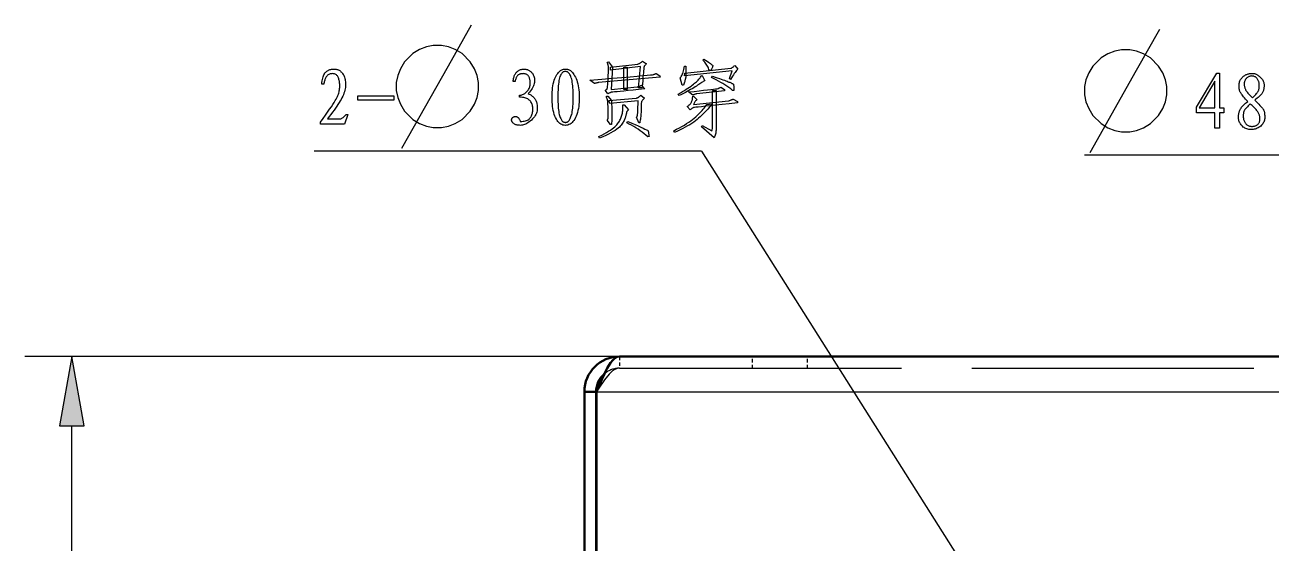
# Model space of a CAD drawing. Extents: x 0 to 420, y 0 to 297.
# Drawn here: x 72.5 to 125.6, y 117.1 to 139.2 of the extents above; entities that cross this region are included whole.
import ezdxf

# ---------------------------------------------------------------- set-up
doc = ezdxf.new("R2010")
doc.units = 0
doc.linetypes.add('DASHED', pattern=[15, 12, -3])

msp = doc.modelspace()

# ---------------------------------------------------------------- linework, layer by layer
at = {"color": 5, "lineweight": 25, "ltscale": 0.4125}
msp.add_line((101.341, 133.81), (84.841, 133.81), dxfattribs=at)
at = {"color": 5, "lineweight": 25}
for p, q in [((101.341, 133.81), (113.678, 114.282)), ((137.694, 133.629), (117.648, 133.629)), ((97.849, 125.055), (72.529, 125.055)), ((74.529, 97.51), (74.529, 122.101))]:
    msp.add_line(p, q, dxfattribs=at)
at = {"color": 7, "linetype": 'DASHED', "lineweight": 25, "ltscale": 0.0125}
for p, q in [((97.849, 125.055), (97.849, 124.555)), ((97.849, 125.055), (97.849, 124.555)), ((103.515, 124.555), (103.515, 125.055)), ((103.515, 124.555), (103.515, 125.055)), ((105.849, 124.555), (105.849, 125.055)), ((105.849, 124.555), (105.849, 125.055)), ((96.349, 123.555), (96.849, 123.555))]:
    msp.add_line(p, q, dxfattribs=at)
at = {"color": 7, "lineweight": 50}
for p, q in [((97.849, 125.055), (188.182, 125.055)), ((96.349, 123.555), (96.349, 94.555)), ((96.849, 123.555), (96.849, 94.555)), ((96.872, 123.555), (96.872, 94.555))]:
    msp.add_line(p, q, dxfattribs=at)
at = {"color": 7, "linetype": 'DASHED', "lineweight": 25}
for p, q in [((97.849, 124.555), (188.182, 124.555)), ((96.872, 123.555), (189.159, 123.555)), ((96.872, 123.555), (189.159, 123.555)), ((96.872, 123.555), (189.159, 123.555))]:
    msp.add_line(p, q, dxfattribs=at)
at = {"color": 7, "lineweight": 50, "ltscale": 0.0125}
msp.add_line((96.349, 123.555), (96.849, 123.555), dxfattribs=at)
at = {"color": 7, "lineweight": 25}
msp.add_line((96.872, 123.555), (189.159, 123.555), dxfattribs=at)
at = {"color": 5, "lineweight": 25}
for points in [[(88.575, 133.935), (90.558, 137.435), (91.55, 139.185)], [(117.881, 133.754), (119.865, 137.254), (120.856, 139.004)]]:
    msp.add_lwpolyline(points, dxfattribs=at)
for points in [[(90.266, 138.31), (89.916, 138.31), (89.625, 138.251), (89.333, 138.135), (89.041, 137.96), (88.691, 137.61), (88.516, 137.318), (88.4, 137.026), (88.341, 136.735), (88.341, 136.385), (88.4, 136.093), (88.516, 135.801), (88.691, 135.51), (89.041, 135.16), (89.333, 134.985), (89.625, 134.868), (89.916, 134.81), (90.266, 134.81), (90.558, 134.868), (90.85, 134.985), (91.141, 135.16), (91.491, 135.51), (91.666, 135.801), (91.783, 136.093), (91.841, 136.385), (91.841, 136.735), (91.783, 137.026), (91.666, 137.318), (91.491, 137.61), (91.141, 137.96), (90.85, 138.135), (90.558, 138.251)], [(119.573, 138.129), (119.223, 138.129), (118.931, 138.071), (118.639, 137.954), (118.348, 137.779), (117.998, 137.429), (117.823, 137.137), (117.706, 136.846), (117.648, 136.554), (117.648, 136.204), (117.706, 135.912), (117.823, 135.621), (117.998, 135.329), (118.348, 134.979), (118.639, 134.804), (118.931, 134.687), (119.223, 134.629), (119.573, 134.629), (119.865, 134.687), (120.156, 134.804), (120.448, 134.979), (120.798, 135.329), (120.973, 135.621), (121.09, 135.912), (121.148, 136.204), (121.148, 136.554), (121.09, 136.846), (120.973, 137.137), (120.798, 137.429), (120.448, 137.779), (120.156, 137.954), (119.865, 138.071)], [(97.36, 136.902), (97.364, 136.983), (97.367, 137.056), (97.37, 137.122), (97.373, 137.18), (97.375, 137.231), (97.377, 137.275), (97.378, 137.311), (97.379, 137.339), (97.38, 137.36), (97.38, 137.373), (97.38, 137.384), (97.378, 137.398), (97.375, 137.414), (97.372, 137.432), (97.367, 137.454), (97.361, 137.477), (97.354, 137.504), (97.345, 137.533), (97.336, 137.565), (97.326, 137.599), (97.38, 137.612), (97.544, 137.38), (97.49, 136.437), (98.597, 136.546), (98.611, 136.547), (98.626, 136.549), (98.642, 136.552), (98.658, 136.557), (98.676, 136.563), (98.694, 136.571), (98.713, 136.58), (98.733, 136.59), (98.753, 136.601), (98.775, 136.614), (98.925, 136.464), (98.66, 136.435), (98.422, 136.41), (98.211, 136.387), (98.027, 136.368), (97.871, 136.351), (97.742, 136.338), (97.639, 136.327), (97.565, 136.32), (97.517, 136.315), (97.497, 136.314), (97.489, 136.313), (97.48, 136.311), (97.469, 136.307), (97.457, 136.303), (97.444, 136.297), (97.428, 136.289), (97.412, 136.28), (97.394, 136.27), (97.374, 136.258), (97.353, 136.245), (97.244, 136.396), (97.254, 136.404), (97.264, 136.411), (97.273, 136.418), (97.282, 136.425), (97.29, 136.432), (97.297, 136.438), (97.303, 136.443), (97.309, 136.448), (97.314, 136.453), (97.319, 136.457), (97.323, 136.465), (97.327, 136.482), (97.331, 136.506), (97.335, 136.538), (97.339, 136.579), (97.343, 136.627), (97.347, 136.684), (97.352, 136.748), (97.356, 136.821)], [(97.462, 137.38), (98.624, 137.517), (98.641, 137.52), (98.659, 137.526), (98.677, 137.534), (98.697, 137.543), (98.717, 137.554), (98.738, 137.568), (98.759, 137.583), (98.782, 137.6), (98.805, 137.619), (98.83, 137.64), (98.994, 137.53), (98.973, 137.509), (98.954, 137.49), (98.938, 137.472), (98.924, 137.455), (98.912, 137.44), (98.902, 137.426), (98.894, 137.414), (98.889, 137.404), (98.885, 137.394), (98.884, 137.387), (98.883, 137.372), (98.881, 137.341), (98.877, 137.293), (98.871, 137.229), (98.864, 137.149), (98.855, 137.053), (98.844, 136.94), (98.832, 136.812), (98.818, 136.666), (98.802, 136.505), (98.652, 136.505), (98.734, 137.407), (97.462, 137.257)], [(100.634, 137.134), (102.589, 137.339), (102.601, 137.343), (102.613, 137.348), (102.627, 137.356), (102.642, 137.365), (102.658, 137.377), (102.675, 137.39), (102.693, 137.405), (102.712, 137.422), (102.732, 137.441), (102.753, 137.462), (102.89, 137.298), (102.87, 137.284), (102.847, 137.263), (102.822, 137.236), (102.794, 137.202), (102.764, 137.161), (102.731, 137.114), (102.696, 137.061), (102.658, 137.001), (102.618, 136.934), (102.576, 136.861), (102.535, 136.902), (102.644, 137.23), (100.607, 137.011)], [(101.441, 137.722), (101.511, 137.677), (101.574, 137.637), (101.63, 137.6), (101.678, 137.567), (101.719, 137.537), (101.753, 137.512), (101.78, 137.49), (101.8, 137.472), (101.812, 137.459), (101.817, 137.448), (101.817, 137.439), (101.815, 137.427), (101.812, 137.413), (101.806, 137.396), (101.798, 137.377), (101.788, 137.355), (101.776, 137.331), (101.762, 137.304), (101.746, 137.275), (101.728, 137.243), (101.673, 137.243), (101.656, 137.29), (101.636, 137.335), (101.614, 137.38), (101.59, 137.425), (101.564, 137.469), (101.535, 137.512), (101.505, 137.555), (101.472, 137.598), (101.437, 137.64), (101.4, 137.681)], [(85.415, 135.179), (85.949, 135.179), (85.976, 135.186), (86.002, 135.195), (86.028, 135.208), (86.054, 135.223), (86.079, 135.24), (86.103, 135.261), (86.127, 135.284), (86.15, 135.31), (86.173, 135.339), (86.195, 135.37), (86.277, 135.37), (86.14, 134.96), (85.115, 134.96), (85.115, 135.042), (85.225, 135.195), (85.326, 135.337), (85.419, 135.469), (85.502, 135.589), (85.576, 135.698), (85.641, 135.797), (85.698, 135.884), (85.745, 135.961), (85.783, 136.027), (85.812, 136.081), (85.835, 136.13), (85.856, 136.179), (85.875, 136.228), (85.891, 136.277), (85.904, 136.326), (85.915, 136.374), (85.924, 136.422), (85.93, 136.471), (85.934, 136.519), (85.935, 136.567), (85.934, 136.614), (85.932, 136.659), (85.929, 136.702), (85.924, 136.744), (85.918, 136.784), (85.91, 136.822), (85.901, 136.858), (85.891, 136.893), (85.88, 136.925), (85.867, 136.956), (85.852, 136.985), (85.835, 137.01), (85.816, 137.033), (85.794, 137.052), (85.771, 137.069), (85.745, 137.083), (85.717, 137.093), (85.687, 137.101), (85.655, 137.105), (85.621, 137.107), (85.586, 137.105), (85.553, 137.101), (85.523, 137.094), (85.494, 137.085), (85.467, 137.072), (85.442, 137.057), (85.419, 137.04), (85.397, 137.019), (85.378, 136.996), (85.361, 136.97), (85.345, 136.942), (85.33, 136.914), (85.316, 136.884), (85.304, 136.854), (85.292, 136.823), (85.282, 136.791), (85.273, 136.758), (85.265, 136.725), (85.257, 136.691), (85.251, 136.655), (85.169, 136.655), (85.178, 136.729), (85.189, 136.798), (85.2, 136.861), (85.213, 136.919), (85.227, 136.972), (85.243, 137.019), (85.26, 137.061), (85.279, 137.097), (85.299, 137.129), (85.32, 137.154), (85.342, 137.177), (85.364, 137.197), (85.387, 137.216), (85.411, 137.232), (85.434, 137.247), (85.458, 137.259), (85.483, 137.27), (85.508, 137.279), (85.533, 137.286), (85.559, 137.291), (85.585, 137.295), (85.611, 137.298), (85.636, 137.3), (85.662, 137.301), (85.687, 137.301), (85.712, 137.301), (85.738, 137.3), (85.762, 137.298), (85.787, 137.295), (85.812, 137.291), (85.837, 137.286), (85.861, 137.277), (85.886, 137.266), (85.91, 137.252), (85.935, 137.235), (85.96, 137.215), (85.984, 137.192), (86.009, 137.167), (86.033, 137.138), (86.058, 137.107), (86.081, 137.072), (86.102, 137.036), (86.121, 136.996), (86.137, 136.953), (86.15, 136.908), (86.161, 136.861), (86.17, 136.81), (86.176, 136.757), (86.18, 136.701), (86.181, 136.642), (86.179, 136.581), (86.173, 136.52), (86.164, 136.459), (86.15, 136.397), (86.133, 136.334), (86.112, 136.271), (86.087, 136.207), (86.059, 136.143), (86.026, 136.078), (85.99, 136.013), (85.949, 135.945), (85.905, 135.875), (85.858, 135.8), (85.806, 135.722), (85.75, 135.64), (85.691, 135.555), (85.628, 135.466), (85.561, 135.374), (85.49, 135.278)], [(93.32, 136.778), (93.323, 136.821), (93.329, 136.862), (93.335, 136.902), (93.344, 136.939), (93.354, 136.975), (93.366, 137.009), (93.379, 137.041), (93.394, 137.072), (93.411, 137.1), (93.429, 137.127), (93.449, 137.152), (93.469, 137.175), (93.489, 137.196), (93.51, 137.215), (93.532, 137.231), (93.554, 137.246), (93.577, 137.259), (93.6, 137.269), (93.624, 137.278), (93.648, 137.284), (93.672, 137.289), (93.697, 137.293), (93.72, 137.296), (93.744, 137.299), (93.768, 137.3), (93.791, 137.3), (93.813, 137.299), (93.836, 137.297), (93.858, 137.295), (93.88, 137.291), (93.902, 137.286), (93.925, 137.279), (93.947, 137.27), (93.97, 137.258), (93.993, 137.245), (94.016, 137.23), (94.04, 137.212), (94.064, 137.193), (94.088, 137.171), (94.113, 137.148), (94.136, 137.122), (94.157, 137.094), (94.175, 137.063), (94.19, 137.031), (94.203, 136.996), (94.214, 136.958), (94.221, 136.918), (94.226, 136.876), (94.229, 136.832), (94.229, 136.785), (94.225, 136.737), (94.216, 136.688), (94.202, 136.637), (94.183, 136.586), (94.159, 136.534), (94.13, 136.481), (94.095, 136.427), (94.056, 136.372), (94.012, 136.316), (93.962, 136.259), (94, 136.239), (94.035, 136.219), (94.069, 136.198), (94.1, 136.176), (94.13, 136.153), (94.158, 136.129), (94.183, 136.105), (94.207, 136.08), (94.229, 136.053), (94.249, 136.027), (94.268, 135.998), (94.284, 135.967), (94.298, 135.933), (94.311, 135.896), (94.321, 135.857), (94.33, 135.816), (94.337, 135.771), (94.341, 135.725), (94.344, 135.675), (94.345, 135.623), (94.343, 135.57), (94.335, 135.518), (94.322, 135.467), (94.305, 135.417), (94.282, 135.367), (94.254, 135.318), (94.221, 135.27), (94.183, 135.223), (94.14, 135.177), (94.092, 135.131), (94.042, 135.088), (93.993, 135.05), (93.945, 135.016), (93.898, 134.987), (93.851, 134.962), (93.806, 134.942), (93.762, 134.926), (93.718, 134.914), (93.676, 134.908), (93.634, 134.905), (93.594, 134.906), (93.557, 134.908), (93.522, 134.912), (93.489, 134.917), (93.458, 134.924), (93.43, 134.933), (93.404, 134.942), (93.38, 134.954), (93.359, 134.966), (93.34, 134.981), (93.323, 134.996), (93.308, 135.01), (93.295, 135.025), (93.283, 135.04), (93.274, 135.054), (93.266, 135.068), (93.259, 135.083), (93.255, 135.097), (93.252, 135.11), (93.251, 135.124), (93.252, 135.138), (93.253, 135.15), (93.255, 135.163), (93.258, 135.175), (93.262, 135.186), (93.266, 135.196), (93.271, 135.206), (93.278, 135.216), (93.285, 135.225), (93.292, 135.234), (93.301, 135.241), (93.31, 135.249), (93.319, 135.255), (93.329, 135.261), (93.339, 135.266), (93.349, 135.27), (93.36, 135.274), (93.371, 135.277), (93.383, 135.28), (93.395, 135.281), (93.407, 135.282), (93.419, 135.283), (93.431, 135.282), (93.443, 135.28), (93.455, 135.278), (93.466, 135.275), (93.478, 135.271), (93.489, 135.266), (93.5, 135.26), (93.511, 135.254), (93.522, 135.246), (93.533, 135.236), (93.544, 135.223), (93.555, 135.208), (93.566, 135.191), (93.577, 135.171), (93.588, 135.149), (93.599, 135.125), (93.61, 135.098), (93.621, 135.07), (93.681, 135.071), (93.738, 135.076), (93.791, 135.083), (93.839, 135.094), (93.884, 135.107), (93.924, 135.124), (93.96, 135.143), (93.992, 135.166), (94.02, 135.191), (94.044, 135.22), (94.065, 135.251), (94.084, 135.283), (94.1, 135.317), (94.114, 135.352), (94.126, 135.389), (94.136, 135.427), (94.144, 135.467), (94.149, 135.509), (94.153, 135.552), (94.154, 135.596), (94.153, 135.64), (94.149, 135.683), (94.143, 135.723), (94.134, 135.762), (94.123, 135.799), (94.109, 135.835), (94.093, 135.868), (94.075, 135.9), (94.054, 135.93), (94.031, 135.958), (94.004, 135.984), (93.974, 136.008), (93.94, 136.029), (93.902, 136.048), (93.86, 136.064), (93.814, 136.078), (93.765, 136.089), (93.711, 136.098), (93.654, 136.105), (93.593, 136.109), (93.593, 136.191), (93.626, 136.192), (93.658, 136.197), (93.69, 136.204), (93.721, 136.215), (93.752, 136.228), (93.783, 136.245), (93.813, 136.264), (93.843, 136.287), (93.872, 136.312), (93.901, 136.341), (93.928, 136.372), (93.952, 136.403), (93.974, 136.436), (93.993, 136.47), (94.008, 136.505), (94.021, 136.541), (94.031, 136.578), (94.039, 136.617), (94.043, 136.656), (94.044, 136.696), (94.044, 136.736), (94.041, 136.774), (94.038, 136.81), (94.032, 136.844), (94.026, 136.876), (94.017, 136.906), (94.008, 136.933), (93.996, 136.959), (93.983, 136.983), (93.969, 137.004), (93.953, 137.024), (93.936, 137.041), (93.917, 137.056), (93.897, 137.07), (93.875, 137.081), (93.852, 137.09), (93.827, 137.097), (93.801, 137.103), (93.773, 137.106), (93.744, 137.107), (93.714, 137.106), (93.686, 137.104), (93.66, 137.1), (93.635, 137.096), (93.612, 137.09), (93.59, 137.082), (93.57, 137.073), (93.551, 137.063), (93.534, 137.051), (93.518, 137.038), (93.503, 137.023), (93.489, 137.006), (93.476, 136.986), (93.463, 136.964), (93.451, 136.939), (93.44, 136.912), (93.429, 136.882), (93.42, 136.85), (93.41, 136.816), (93.402, 136.778)], [(95.965, 136.956), (95.995, 136.894), (96.022, 136.826), (96.046, 136.754), (96.067, 136.676), (96.085, 136.594), (96.1, 136.507), (96.112, 136.415), (96.121, 136.317), (96.126, 136.215), (96.129, 136.109), (96.129, 136.001), (96.125, 135.899), (96.118, 135.8), (96.107, 135.706), (96.093, 135.616), (96.076, 135.531), (96.055, 135.45), (96.031, 135.374), (96.003, 135.301), (95.972, 135.234), (95.938, 135.171), (95.902, 135.115), (95.864, 135.066), (95.824, 135.024), (95.782, 134.987), (95.738, 134.958), (95.692, 134.935), (95.644, 134.919), (95.594, 134.909), (95.541, 134.905), (95.489, 134.909), (95.439, 134.919), (95.392, 134.935), (95.347, 134.958), (95.304, 134.987), (95.263, 135.024), (95.225, 135.066), (95.189, 135.115), (95.156, 135.171), (95.124, 135.234), (95.096, 135.301), (95.07, 135.374), (95.048, 135.45), (95.028, 135.531), (95.012, 135.616), (94.998, 135.706), (94.988, 135.8), (94.98, 135.899), (94.976, 136.001), (94.974, 136.109), (94.976, 136.215), (94.98, 136.317), (94.988, 136.415), (94.998, 136.507), (95.012, 136.594), (95.028, 136.676), (95.048, 136.754), (95.07, 136.826), (95.096, 136.894), (95.124, 136.956), (95.154, 137.014), (95.184, 137.066), (95.213, 137.112), (95.243, 137.153), (95.271, 137.189), (95.3, 137.219), (95.328, 137.243), (95.356, 137.262), (95.384, 137.276), (95.412, 137.284), (95.439, 137.289), (95.466, 137.293), (95.493, 137.296), (95.52, 137.297), (95.547, 137.298), (95.573, 137.297), (95.6, 137.296), (95.626, 137.293), (95.652, 137.289), (95.678, 137.284), (95.704, 137.276), (95.731, 137.262), (95.759, 137.243), (95.786, 137.219), (95.815, 137.189), (95.844, 137.153), (95.873, 137.112), (95.903, 137.066), (95.934, 137.014)], [(95.295, 135.322), (95.311, 135.277), (95.326, 135.235), (95.342, 135.197), (95.358, 135.164), (95.374, 135.134), (95.391, 135.109), (95.407, 135.088), (95.424, 135.071), (95.442, 135.058), (95.459, 135.049), (95.477, 135.043), (95.495, 135.038), (95.512, 135.035), (95.529, 135.033), (95.547, 135.032), (95.564, 135.033), (95.58, 135.035), (95.597, 135.038), (95.614, 135.043), (95.63, 135.049), (95.647, 135.058), (95.663, 135.071), (95.68, 135.088), (95.696, 135.109), (95.712, 135.134), (95.729, 135.164), (95.745, 135.197), (95.762, 135.235), (95.778, 135.277), (95.794, 135.322), (95.81, 135.373), (95.824, 135.43), (95.836, 135.494), (95.847, 135.563), (95.856, 135.639), (95.863, 135.72), (95.869, 135.808), (95.873, 135.902), (95.876, 136.002), (95.876, 136.109), (95.876, 136.215), (95.873, 136.316), (95.869, 136.412), (95.863, 136.502), (95.856, 136.587), (95.847, 136.666), (95.836, 136.74), (95.824, 136.809), (95.81, 136.871), (95.794, 136.929), (95.777, 136.981), (95.758, 137.027), (95.737, 137.068), (95.715, 137.104), (95.69, 137.134), (95.664, 137.159), (95.636, 137.178), (95.606, 137.191), (95.575, 137.2), (95.541, 137.202), (95.508, 137.2), (95.477, 137.191), (95.448, 137.178), (95.42, 137.159), (95.394, 137.134), (95.371, 137.104), (95.349, 137.068), (95.329, 137.027), (95.311, 136.981), (95.295, 136.929), (95.281, 136.871), (95.268, 136.809), (95.257, 136.74), (95.247, 136.666), (95.239, 136.587), (95.232, 136.502), (95.227, 136.412), (95.223, 136.316), (95.221, 136.215), (95.22, 136.109), (95.221, 136.002), (95.223, 135.902), (95.227, 135.808), (95.232, 135.72), (95.239, 135.639), (95.247, 135.563), (95.257, 135.494), (95.268, 135.43), (95.281, 135.373)], [(96.587, 136.833), (97.094, 136.875), (97.548, 136.912), (97.95, 136.946), (98.299, 136.975), (98.595, 137.001), (98.839, 137.022), (99.03, 137.039), (99.169, 137.052), (99.254, 137.061), (99.288, 137.066), (99.295, 137.069), (99.303, 137.072), (99.312, 137.076), (99.323, 137.081), (99.334, 137.086), (99.346, 137.092), (99.359, 137.098), (99.373, 137.105), (99.388, 137.112), (99.404, 137.12), (99.568, 137.011), (99.581, 136.956), (96.943, 136.724), (96.931, 136.723), (96.919, 136.722), (96.905, 136.72), (96.89, 136.717), (96.874, 136.714), (96.857, 136.709), (96.839, 136.704), (96.82, 136.698), (96.8, 136.691), (96.779, 136.683)], [(98.023, 136.437), (98.023, 137.38), (98.173, 137.38), (98.173, 136.437)], [(101.12, 136.58), (101.064, 136.543), (101.005, 136.505), (100.942, 136.466), (100.875, 136.427), (100.803, 136.387), (100.728, 136.346), (100.649, 136.305), (100.566, 136.263), (100.479, 136.22), (100.388, 136.177), (100.347, 136.232), (100.44, 136.288), (100.528, 136.342), (100.611, 136.394), (100.688, 136.444), (100.761, 136.491), (100.828, 136.537), (100.89, 136.58), (100.946, 136.621), (100.998, 136.66), (101.044, 136.696), (101.087, 136.732), (101.126, 136.766), (101.162, 136.801), (101.195, 136.834), (101.226, 136.867), (101.253, 136.9), (101.277, 136.932), (101.298, 136.963), (101.316, 136.994), (101.331, 137.025), (101.372, 137.025), (101.482, 136.806), (101.461, 136.796), (101.437, 136.784), (101.409, 136.768), (101.378, 136.75), (101.343, 136.729), (101.306, 136.705), (101.264, 136.678), (101.219, 136.648), (101.171, 136.616)], [(100.607, 137.421), (100.675, 137.421), (100.675, 137.342), (100.675, 137.27), (100.674, 137.205), (100.673, 137.145), (100.672, 137.093), (100.67, 137.047), (100.669, 137.008), (100.666, 136.975), (100.664, 136.949), (100.662, 136.929), (100.658, 136.911), (100.653, 136.89), (100.647, 136.866), (100.64, 136.839), (100.631, 136.809), (100.621, 136.776), (100.609, 136.74), (100.596, 136.701), (100.582, 136.659), (100.566, 136.614), (100.511, 136.614), (100.429, 136.929), (100.453, 136.956), (100.476, 136.988), (100.497, 137.025), (100.517, 137.067), (100.535, 137.113), (100.552, 137.165), (100.568, 137.222), (100.582, 137.283), (100.595, 137.35)], [(102.712, 136.396), (102.658, 136.396), (102.58, 136.455), (102.5, 136.514), (102.417, 136.571), (102.332, 136.628), (102.244, 136.683), (102.154, 136.737), (102.061, 136.79), (101.966, 136.842), (101.869, 136.893), (101.769, 136.943), (101.81, 136.997), (101.913, 136.963), (102.009, 136.931), (102.097, 136.9), (102.177, 136.873), (102.251, 136.847), (102.317, 136.823), (102.376, 136.802), (102.427, 136.783), (102.471, 136.766), (102.507, 136.751), (102.539, 136.738), (102.567, 136.726), (102.593, 136.714), (102.616, 136.704), (102.635, 136.695), (102.652, 136.686), (102.667, 136.679), (102.678, 136.672), (102.686, 136.667), (102.692, 136.662), (102.696, 136.656), (102.699, 136.645), (102.702, 136.63), (102.705, 136.61), (102.707, 136.585), (102.709, 136.556), (102.71, 136.523), (102.712, 136.485), (102.712, 136.443)], [(123.392, 137.131), (123.392, 135.654), (123.583, 135.654), (123.583, 135.436), (123.392, 135.436), (123.392, 134.779), (123.187, 134.779), (123.187, 135.436), (122.408, 135.436), (122.408, 135.682), (123.283, 137.131)], [(124.896, 135.982), (124.959, 135.919), (125.016, 135.861), (125.068, 135.806), (125.114, 135.757), (125.154, 135.712), (125.189, 135.672), (125.218, 135.637), (125.242, 135.606), (125.259, 135.58), (125.272, 135.559), (125.281, 135.538), (125.289, 135.515), (125.296, 135.49), (125.302, 135.462), (125.308, 135.432), (125.312, 135.399), (125.315, 135.364), (125.318, 135.327), (125.319, 135.287), (125.32, 135.244), (125.318, 135.201), (125.313, 135.159), (125.304, 135.119), (125.292, 135.08), (125.277, 135.043), (125.258, 135.006), (125.236, 134.971), (125.21, 134.938), (125.181, 134.906), (125.149, 134.875), (125.114, 134.846), (125.077, 134.821), (125.04, 134.798), (125, 134.779), (124.959, 134.762), (124.917, 134.749), (124.873, 134.738), (124.827, 134.731), (124.78, 134.726), (124.732, 134.725), (124.684, 134.726), (124.637, 134.731), (124.593, 134.74), (124.551, 134.752), (124.511, 134.767), (124.473, 134.786), (124.438, 134.808), (124.404, 134.834), (124.372, 134.863), (124.342, 134.896), (124.315, 134.93), (124.29, 134.964), (124.269, 134.999), (124.25, 135.033), (124.235, 135.068), (124.222, 135.103), (124.212, 135.138), (124.204, 135.173), (124.2, 135.209), (124.199, 135.244), (124.199, 135.28), (124.202, 135.314), (124.205, 135.349), (124.211, 135.383), (124.217, 135.417), (124.226, 135.45), (124.235, 135.483), (124.247, 135.515), (124.26, 135.547), (124.274, 135.579), (124.291, 135.611), (124.311, 135.643), (124.334, 135.675), (124.361, 135.708), (124.392, 135.741), (124.426, 135.775), (124.463, 135.809), (124.504, 135.844), (124.548, 135.879), (124.595, 135.914), (124.545, 135.972), (124.499, 136.026), (124.458, 136.075), (124.42, 136.121), (124.387, 136.162), (124.357, 136.199), (124.332, 136.231), (124.311, 136.26), (124.294, 136.284), (124.281, 136.304), (124.27, 136.323), (124.261, 136.344), (124.253, 136.368), (124.246, 136.395), (124.24, 136.423), (124.235, 136.455), (124.231, 136.488), (124.228, 136.525), (124.227, 136.563), (124.226, 136.605), (124.227, 136.646), (124.231, 136.686), (124.238, 136.724), (124.248, 136.761), (124.26, 136.796), (124.275, 136.829), (124.293, 136.861), (124.313, 136.891), (124.337, 136.92), (124.363, 136.946), (124.39, 136.971), (124.417, 136.994), (124.445, 137.015), (124.472, 137.034), (124.499, 137.051), (124.527, 137.065), (124.554, 137.078), (124.581, 137.089), (124.609, 137.097), (124.636, 137.104), (124.663, 137.109), (124.69, 137.113), (124.716, 137.116), (124.741, 137.118), (124.766, 137.119), (124.79, 137.119), (124.814, 137.118), (124.837, 137.117), (124.86, 137.114), (124.882, 137.11), (124.904, 137.105), (124.928, 137.097), (124.952, 137.087), (124.976, 137.074), (125.002, 137.059), (125.028, 137.041), (125.055, 137.021), (125.083, 136.999), (125.112, 136.974), (125.142, 136.946), (125.171, 136.917), (125.196, 136.887), (125.219, 136.856), (125.238, 136.825), (125.255, 136.793), (125.268, 136.759), (125.279, 136.725), (125.286, 136.69), (125.291, 136.655), (125.292, 136.618), (125.292, 136.582), (125.29, 136.547), (125.286, 136.512), (125.281, 136.479), (125.275, 136.447), (125.268, 136.416), (125.259, 136.387), (125.249, 136.358), (125.237, 136.33), (125.224, 136.304), (125.208, 136.277), (125.189, 136.249), (125.166, 136.22), (125.139, 136.19), (125.108, 136.158), (125.073, 136.126), (125.035, 136.092), (124.992, 136.057), (124.946, 136.02)], [(124.8, 136.078), (124.842, 136.118), (124.88, 136.156), (124.915, 136.192), (124.946, 136.226), (124.973, 136.258), (124.996, 136.287), (125.016, 136.315), (125.032, 136.341), (125.044, 136.364), (125.053, 136.386), (125.06, 136.407), (125.065, 136.428), (125.071, 136.451), (125.075, 136.474), (125.079, 136.499), (125.082, 136.524), (125.084, 136.549), (125.086, 136.576), (125.087, 136.604), (125.087, 136.632), (125.086, 136.66), (125.084, 136.688), (125.079, 136.716), (125.073, 136.742), (125.065, 136.769), (125.055, 136.794), (125.044, 136.819), (125.03, 136.844), (125.015, 136.868), (124.998, 136.892), (124.98, 136.914), (124.961, 136.933), (124.941, 136.951), (124.92, 136.966), (124.898, 136.979), (124.875, 136.989), (124.851, 136.997), (124.826, 137.003), (124.8, 137.007), (124.773, 137.008), (124.746, 137.007), (124.72, 137.004), (124.694, 136.999), (124.67, 136.993), (124.646, 136.984), (124.624, 136.973), (124.602, 136.961), (124.58, 136.947), (124.56, 136.93), (124.54, 136.912), (124.522, 136.892), (124.506, 136.872), (124.492, 136.85), (124.479, 136.827), (124.469, 136.803), (124.46, 136.778), (124.453, 136.751), (124.449, 136.724), (124.446, 136.696), (124.445, 136.666), (124.445, 136.636), (124.448, 136.607), (124.451, 136.578), (124.457, 136.55), (124.464, 136.522), (124.472, 136.495), (124.482, 136.469), (124.493, 136.443), (124.506, 136.417), (124.52, 136.393), (124.536, 136.367), (124.555, 136.341), (124.577, 136.313), (124.601, 136.283), (124.628, 136.252), (124.657, 136.22), (124.689, 136.187), (124.723, 136.152), (124.76, 136.116)], [(100.785, 136.327), (101.024, 136.353), (101.238, 136.377), (101.427, 136.398), (101.592, 136.417), (101.731, 136.433), (101.846, 136.447), (101.936, 136.458), (102.001, 136.467), (102.041, 136.474), (102.056, 136.478), (102.06, 136.481), (102.065, 136.484), (102.072, 136.488), (102.08, 136.493), (102.09, 136.498), (102.102, 136.504), (102.115, 136.51), (102.13, 136.517), (102.147, 136.524), (102.165, 136.532), (102.316, 136.437), (102.316, 136.382), (101.14, 136.245), (101.126, 136.245), (101.111, 136.243), (101.095, 136.24), (101.079, 136.237), (101.061, 136.232), (101.043, 136.226), (101.024, 136.218), (101.004, 136.21), (100.984, 136.201), (100.962, 136.191)], [(101.783, 134.673), (101.788, 134.698), (101.792, 134.723), (101.797, 134.749), (101.8, 134.776), (101.803, 134.803), (101.806, 134.831), (101.808, 134.859), (101.809, 134.887), (101.81, 134.917), (101.81, 134.946), (101.81, 136.396), (101.96, 136.396), (101.96, 134.796), (101.96, 134.75), (101.957, 134.705), (101.953, 134.66), (101.947, 134.617), (101.94, 134.574), (101.931, 134.532), (101.92, 134.491), (101.908, 134.45), (101.894, 134.411), (101.878, 134.372), (101.331, 134.837), (101.359, 134.892)], [(123.187, 135.654), (123.187, 136.789), (122.531, 135.654)], [(86.701, 136.163), (88.232, 136.163), (88.232, 135.972), (86.701, 135.972)], [(97.36, 135.596), (97.359, 135.647), (97.357, 135.693), (97.356, 135.734), (97.355, 135.771), (97.355, 135.803), (97.354, 135.83), (97.354, 135.852), (97.353, 135.869), (97.353, 135.882), (97.353, 135.89), (97.352, 135.897), (97.35, 135.909), (97.347, 135.925), (97.342, 135.945), (97.336, 135.968), (97.328, 135.996), (97.319, 136.029), (97.309, 136.065), (97.298, 136.105), (97.285, 136.15), (97.353, 136.15), (97.503, 135.958), (97.508, 135.815), (97.512, 135.681), (97.515, 135.557), (97.516, 135.442), (97.517, 135.336), (97.516, 135.24), (97.515, 135.152), (97.512, 135.074), (97.508, 135.006), (97.503, 134.946), (97.462, 134.946), (97.326, 135.124), (97.333, 135.138), (97.34, 135.152), (97.347, 135.165), (97.352, 135.179), (97.356, 135.193), (97.36, 135.206), (97.363, 135.22), (97.365, 135.234), (97.366, 135.247), (97.367, 135.261), (97.367, 135.277), (97.366, 135.296), (97.366, 135.32), (97.366, 135.347), (97.365, 135.379), (97.364, 135.414), (97.363, 135.454), (97.362, 135.497), (97.361, 135.545)], [(97.394, 135.958), (98.556, 136.068), (98.573, 136.069), (98.59, 136.072), (98.608, 136.079), (98.626, 136.087), (98.645, 136.098), (98.664, 136.112), (98.684, 136.128), (98.705, 136.146), (98.726, 136.167), (98.747, 136.191), (98.912, 136.068), (98.886, 136.041), (98.862, 136.017), (98.842, 135.995), (98.824, 135.975), (98.809, 135.956), (98.797, 135.94), (98.787, 135.926), (98.78, 135.914), (98.776, 135.905), (98.775, 135.897), (98.775, 135.887), (98.775, 135.873), (98.774, 135.853), (98.774, 135.828), (98.773, 135.798), (98.772, 135.762), (98.771, 135.722), (98.77, 135.676), (98.769, 135.625), (98.768, 135.569), (98.766, 135.51), (98.763, 135.452), (98.76, 135.395), (98.755, 135.339), (98.749, 135.283), (98.743, 135.228), (98.735, 135.174), (98.726, 135.12), (98.717, 135.067), (98.706, 135.015), (98.665, 135.015), (98.57, 135.247), (98.578, 135.259), (98.585, 135.271), (98.591, 135.284), (98.597, 135.298), (98.602, 135.312), (98.607, 135.328), (98.61, 135.344), (98.614, 135.361), (98.616, 135.379), (98.618, 135.398), (98.619, 135.42), (98.621, 135.45), (98.622, 135.487), (98.624, 135.531), (98.626, 135.582), (98.628, 135.64), (98.631, 135.706), (98.633, 135.778), (98.635, 135.858), (98.638, 135.945), (97.435, 135.835)], [(102.48, 135.945), (102.504, 135.953), (102.527, 135.961), (102.55, 135.969), (102.572, 135.977), (102.593, 135.986), (102.613, 135.994), (102.632, 136.002), (102.651, 136.01), (102.668, 136.018), (102.685, 136.027), (102.863, 135.917), (102.863, 135.862), (102.519, 135.826), (102.211, 135.793), (101.938, 135.764), (101.7, 135.739), (101.497, 135.717), (101.33, 135.699), (101.197, 135.685), (101.1, 135.674), (101.037, 135.667), (101.01, 135.664), (101, 135.662), (100.989, 135.658), (100.976, 135.652), (100.962, 135.645), (100.947, 135.635), (100.931, 135.624), (100.913, 135.611), (100.894, 135.596), (100.874, 135.58), (100.853, 135.562), (100.73, 135.712), (100.754, 135.726), (100.776, 135.741), (100.798, 135.757), (100.817, 135.773), (100.836, 135.791), (100.853, 135.809), (100.869, 135.828), (100.883, 135.848), (100.896, 135.868), (100.908, 135.89), (100.918, 135.912), (100.927, 135.935), (100.936, 135.959), (100.943, 135.984), (100.949, 136.009), (100.954, 136.036), (100.957, 136.063), (100.96, 136.091), (100.962, 136.12), (100.962, 136.15), (101.017, 136.136), (101.154, 135.999), (101.137, 135.99), (101.121, 135.978), (101.105, 135.964), (101.088, 135.947), (101.072, 135.927), (101.055, 135.906), (101.039, 135.881), (101.022, 135.855), (101.006, 135.826), (100.99, 135.794)], [(97.879, 134.871), (97.84, 134.828), (97.789, 134.783), (97.728, 134.736), (97.656, 134.688), (97.573, 134.637), (97.48, 134.585), (97.375, 134.531), (97.26, 134.475), (97.134, 134.418), (96.997, 134.359), (96.97, 134.427), (97.086, 134.486), (97.193, 134.543), (97.291, 134.598), (97.38, 134.651), (97.461, 134.702), (97.532, 134.751), (97.595, 134.798), (97.648, 134.843), (97.693, 134.885), (97.729, 134.926), (97.759, 134.966), (97.788, 135.006), (97.815, 135.047), (97.839, 135.088), (97.862, 135.129), (97.883, 135.171), (97.902, 135.214), (97.919, 135.256), (97.934, 135.299), (97.948, 135.343), (97.959, 135.387), (97.969, 135.43), (97.977, 135.474), (97.983, 135.518), (97.987, 135.562), (97.99, 135.605), (97.99, 135.649), (97.989, 135.693), (97.986, 135.737), (97.982, 135.78), (98.037, 135.78), (98.228, 135.562), (98.212, 135.548), (98.198, 135.536), (98.186, 135.524), (98.175, 135.512), (98.166, 135.502), (98.159, 135.492), (98.153, 135.483), (98.149, 135.474), (98.147, 135.466), (98.146, 135.459), (98.145, 135.451), (98.144, 135.44), (98.142, 135.426), (98.138, 135.41), (98.134, 135.391), (98.129, 135.369), (98.122, 135.344), (98.115, 135.317), (98.107, 135.287), (98.098, 135.254), (98.087, 135.219), (98.074, 135.184), (98.058, 135.148), (98.04, 135.111), (98.019, 135.073), (97.996, 135.034), (97.971, 134.995), (97.943, 134.954), (97.912, 134.913)], [(101.796, 135.821), (101.731, 135.743), (101.665, 135.668), (101.6, 135.595), (101.535, 135.524), (101.47, 135.456), (101.405, 135.39), (101.34, 135.327), (101.276, 135.266), (101.211, 135.207), (101.147, 135.152), (101.079, 135.097), (101.006, 135.042), (100.925, 134.987), (100.838, 134.933), (100.745, 134.878), (100.646, 134.823), (100.54, 134.769), (100.427, 134.714), (100.308, 134.659), (100.183, 134.605), (100.156, 134.673), (100.278, 134.736), (100.394, 134.797), (100.504, 134.859), (100.607, 134.919), (100.704, 134.979), (100.795, 135.038), (100.879, 135.097), (100.956, 135.154), (101.027, 135.211), (101.092, 135.268), (101.152, 135.323), (101.21, 135.378), (101.264, 135.433), (101.315, 135.486), (101.364, 135.539), (101.41, 135.592), (101.453, 135.643), (101.493, 135.694), (101.53, 135.745), (101.564, 135.794)], [(124.704, 135.818), (124.66, 135.776), (124.619, 135.736), (124.583, 135.699), (124.55, 135.665), (124.522, 135.634), (124.497, 135.605), (124.476, 135.579), (124.459, 135.556), (124.447, 135.535), (124.438, 135.518), (124.431, 135.5), (124.426, 135.482), (124.42, 135.462), (124.416, 135.44), (124.412, 135.417), (124.409, 135.392), (124.407, 135.366), (124.405, 135.338), (124.404, 135.309), (124.404, 135.278), (124.405, 135.247), (124.408, 135.217), (124.412, 135.186), (124.419, 135.157), (124.428, 135.128), (124.438, 135.1), (124.451, 135.072), (124.465, 135.044), (124.481, 135.017), (124.499, 134.991), (124.519, 134.967), (124.54, 134.944), (124.563, 134.925), (124.587, 134.908), (124.612, 134.894), (124.639, 134.882), (124.667, 134.873), (124.696, 134.867), (124.727, 134.863), (124.759, 134.861), (124.791, 134.862), (124.822, 134.865), (124.851, 134.869), (124.879, 134.874), (124.906, 134.882), (124.931, 134.891), (124.955, 134.902), (124.978, 134.914), (124.999, 134.928), (125.019, 134.943), (125.037, 134.961), (125.053, 134.979), (125.068, 134.999), (125.08, 135.021), (125.091, 135.044), (125.099, 135.069), (125.106, 135.095), (125.111, 135.123), (125.114, 135.152), (125.115, 135.183), (125.114, 135.214), (125.111, 135.245), (125.106, 135.276), (125.099, 135.306), (125.091, 135.336), (125.08, 135.366), (125.068, 135.396), (125.053, 135.425), (125.037, 135.455), (125.019, 135.483), (124.999, 135.513), (124.976, 135.543), (124.95, 135.574), (124.923, 135.606), (124.892, 135.639), (124.86, 135.673), (124.825, 135.708), (124.787, 135.744), (124.747, 135.781)], [(98.201, 135.07), (98.364, 134.999), (98.511, 134.935), (98.641, 134.878), (98.753, 134.828), (98.848, 134.784), (98.927, 134.747), (98.988, 134.717), (99.032, 134.693), (99.059, 134.676), (99.069, 134.666), (99.07, 134.658), (99.072, 134.646), (99.075, 134.63), (99.078, 134.611), (99.081, 134.589), (99.084, 134.564), (99.088, 134.535), (99.093, 134.502), (99.098, 134.466), (99.103, 134.427), (99.048, 134.413), (98.97, 134.481), (98.89, 134.547), (98.808, 134.611), (98.722, 134.674), (98.635, 134.735), (98.545, 134.794), (98.452, 134.852), (98.357, 134.908), (98.26, 134.962), (98.16, 135.015)], [(75.05, 122.101), (74.529, 125.055), (74.008, 122.101)]]:
    msp.add_lwpolyline(points, close=True, dxfattribs=at)
at = {"color": 7, "lineweight": 50}
for points in [[(97.849, 125.055), (97.749, 125.036), (97.651, 124.98), (97.561, 124.897), (97.466, 124.779), (97.325, 124.553), (97.17, 124.247), (97.07, 124.023), (96.872, 123.555)], [(97.205, 124.32), (97.092, 124.075), (96.872, 123.555)]]:
    msp.add_lwpolyline(points, dxfattribs=at)
at = {"color": 7, "linetype": 'DASHED', "lineweight": 25}
for points in [[(97.849, 125.055), (97.782, 125.047), (97.715, 125.021), (97.621, 124.955), (97.528, 124.86), (97.406, 124.691), (97.341, 124.582), (97.205, 124.32)], [(97.849, 124.555), (97.75, 124.543), (97.651, 124.505), (97.552, 124.443), (97.402, 124.308), (97.206, 124.067), (96.969, 123.711), (96.872, 123.555)], [(97.849, 124.555), (97.75, 124.543), (97.651, 124.505), (97.552, 124.443), (97.402, 124.308), (97.206, 124.067), (96.969, 123.711), (96.872, 123.555)]]:
    msp.add_lwpolyline(points, dxfattribs=at)
at = {"color": 7, "lineweight": 50}
for radius, start in [(1.5, 90), (1, 129.6943)]:
    msp.add_arc((97.849, 123.555), radius, start, 180, dxfattribs=at)
at = {"color": 7, "linetype": 'DASHED', "lineweight": 25}
msp.add_arc((97.849, 123.555), 1, 90, 129.6943, dxfattribs=at)
at = {"color": 5, "lineweight": 25}
msp.add_solid([(75.05, 122.101), (74.529, 125.055), (75.05, 122.101), (74.008, 122.101)], dxfattribs=at)

doc.saveas('drawing.dxf')
